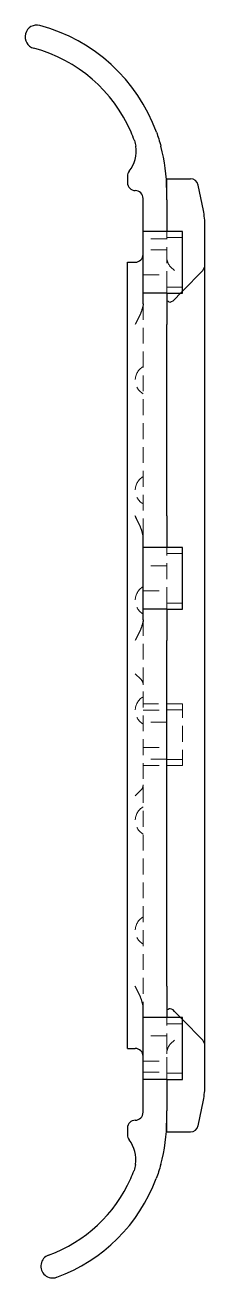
# Model space of a CAD drawing. Header units: millimetres. Extents: x 61 to 230, y 7 to 165.
# Drawn here: x 215.8 to 230.2, y 7 to 107 of the extents above.
import ezdxf

# ---------------------------------------------------------------- set-up
doc = ezdxf.new("R2010")
doc.units = ezdxf.units.MM
doc.linetypes.add('HIDDEN', pattern=[1.905, 1.27, -0.635])

msp = doc.modelspace()

# ---------------------------------------------------------------- linework, layer by layer
at = {"color": 7, "linetype": 'Continuous', "lineweight": 25}
for p, q in [((223.988, 94.946), (223.988, 94.42)), ((227.093, 94.734), (229.027, 94.734)), ((230.047, 92.205), (229.643, 94.229)), ((225.243, 93.042), (225.243, 93.165)), ((225.243, 90.532), (225.243, 93.042)), ((227.126, 93.042), (227.126, 93.792)), ((227.126, 93.042), (227.126, 90.532)), ((225.243, 85.6), (225.243, 90.532)), ((227.126, 90.532), (225.243, 90.532)), ((228.381, 90.532), (227.126, 90.532)), ((228.381, 85.6), (228.381, 90.532)), ((230.169, 87.856), (230.169, 90.975)), ((223.988, 25.317), (223.988, 88.066)), ((223.988, 88.066), (224.616, 88.066)), ((229.991, 87.412), (228.381, 85.752)), ((230.169, 25.528), (230.169, 87.856)), ((227.126, 85.6), (225.243, 85.6)), ((225.243, 84.751), (225.243, 85.6)), ((227.126, 85.6), (228.381, 85.6)), ((227.126, 85.6), (227.126, 83.09)), ((228.234, 85.6), (227.753, 85.105)), ((227.126, 67.817), (227.126, 83.09)), ((227.126, 67.817), (227.126, 65.307)), ((225.243, 65.307), (225.243, 66.157)), ((225.243, 60.375), (225.243, 65.307)), ((227.126, 65.307), (225.243, 65.307)), ((228.381, 65.307), (227.126, 65.307)), ((228.381, 60.375), (228.381, 65.307)), ((227.126, 60.375), (225.243, 60.375)), ((225.243, 59.525), (225.243, 60.375)), ((227.126, 60.375), (228.381, 60.375)), ((227.126, 60.375), (227.126, 57.865)), ((227.126, 30.293), (227.126, 57.865)), ((227.126, 30.293), (227.126, 27.783)), ((225.243, 27.783), (225.243, 28.633)), ((227.753, 28.278), (228.234, 27.783)), ((225.243, 22.851), (225.243, 27.783)), ((227.126, 27.783), (225.243, 27.783)), ((228.381, 27.783), (227.126, 27.783)), ((228.381, 22.851), (228.381, 27.783)), ((228.381, 27.631), (229.991, 25.972)), ((223.988, 25.317), (224.616, 25.317)), ((230.169, 22.409), (230.169, 25.528)), ((227.126, 22.851), (225.243, 22.851)), ((225.243, 20.341), (225.243, 22.851)), ((227.126, 22.851), (228.381, 22.851)), ((227.126, 22.851), (227.126, 20.341)), ((229.643, 19.154), (230.047, 21.178)), ((225.243, 20.219), (225.243, 20.341)), ((227.126, 19.591), (227.126, 20.341)), ((223.988, 18.964), (223.988, 18.413)), ((227.093, 18.65), (229.027, 18.65))]:
    msp.add_line(p, q, dxfattribs=at)
at = {"color": 7, "linetype": 'HIDDEN', "lineweight": 18}
for p, q in [((227.126, 93.792), (227.126, 94.734)), ((227.126, 90.532), (227.126, 90.043)), ((227.126, 86.09), (227.126, 90.043)), ((228.381, 90.043), (227.126, 90.043)), ((227.126, 89.949), (225.243, 89.949)), ((227.126, 89.07), (225.243, 89.07)), ((225.243, 87.062), (227.126, 87.062)), ((227.126, 86.09), (227.126, 85.6)), ((227.126, 86.09), (228.381, 86.09)), ((228.381, 85.752), (228.234, 85.6)), ((225.243, 84.751), (225.243, 66.157)), ((227.126, 65.307), (227.126, 64.818)), ((227.126, 60.865), (227.126, 64.818)), ((228.381, 64.818), (227.126, 64.818)), ((227.126, 63.845), (225.243, 63.845)), ((225.243, 61.837), (227.126, 61.837)), ((227.126, 60.865), (227.126, 60.375)), ((227.126, 60.865), (228.381, 60.865)), ((225.243, 59.525), (225.243, 28.633)), ((224.616, 55.226), (225.059, 54.782)), ((228.381, 52.82), (225.243, 52.82)), ((225.243, 52.312), (227.126, 52.312)), ((228.381, 52.331), (227.126, 52.331)), ((228.381, 47.888), (228.381, 52.82)), ((227.126, 51.358), (225.243, 51.358)), ((225.243, 49.35), (227.126, 49.35)), ((227.126, 48.396), (225.243, 48.396)), ((227.126, 48.377), (228.381, 48.377)), ((225.243, 47.888), (228.381, 47.888)), ((224.616, 45.482), (225.059, 45.926)), ((227.126, 27.783), (227.126, 27.294)), ((227.126, 23.34), (227.126, 27.294)), ((228.381, 27.294), (227.126, 27.294)), ((228.234, 27.783), (228.381, 27.631)), ((227.126, 26.321), (225.243, 26.321)), ((225.243, 24.313), (227.126, 24.313)), ((225.243, 23.435), (227.126, 23.435)), ((227.126, 23.34), (227.126, 22.851)), ((227.126, 23.34), (228.381, 23.34)), ((227.126, 18.65), (227.126, 19.591))]:
    msp.add_line(p, q, dxfattribs=at)
at = {"color": 7, "linetype": 'Continuous', "lineweight": 25}
for centre, radius, start, end in [((216.772, 106.059), 0.941, 75, 255), ((213.485, 93.792), 13.64, 19.95333, 75), ((213.485, 93.792), 11.758, 23.32152, 75), ((222.185, 96.93), 2.51, 320.78815, 9.10156), ((213.485, 93.792), 13.64, 0, 15.01784), ((224.616, 94.946), 0.627, 140.78815, 180), ((224.616, 94.42), 0.627, 180, 270), ((229.027, 94.106), 0.627, 11.30993, 90), ((224.616, 93.165), 0.627, 0, 90), ((223.894, 90.975), 6.275, 0, 11.30993), ((224.616, 88.694), 0.627, 270, 0), ((224.616, 24.69), 0.627, 0, 90), ((223.894, 22.409), 6.275, 348.69007, 0), ((224.616, 20.219), 0.627, 270, 0), ((224.616, 18.964), 0.627, 90, 180), ((213.787, 19.591), 13.339, 344.6344, 0), ((229.027, 19.277), 0.627, 270, 348.69007), ((224.616, 18.413), 0.627, 180, 218.63881), ((222.165, 16.454), 2.51, 350.89844, 38.63881), ((213.787, 19.591), 11.456, 290, 336.02675), ((213.787, 19.591), 13.339, 290, 339.57575), ((218.027, 7.941), 0.941, 110, 290)]:
    msp.add_arc(centre, radius, start, end, dxfattribs=at)
at = {"color": 7, "linetype": 'HIDDEN', "lineweight": 18}
for centre, radius, start, end in [((225.871, 78.654), 1.255, 120, 240), ((225.871, 69.869), 1.255, 120, 240), ((225.871, 61.084), 1.255, 120, 240), ((224.616, 54.339), 0.627, 0, 45), ((225.871, 52.299), 1.255, 120, 240), ((224.616, 46.369), 0.627, 315, 0), ((225.871, 43.514), 1.255, 120, 240), ((225.871, 34.729), 1.255, 120, 240)]:
    msp.add_arc(centre, radius, start, end, dxfattribs=at)
for centre, major_axis, ratio, start_param, end_param in [((227.753, 88.483), (0, -0.887), 0.707107, 4.712389, 5.497787), ((227.753, 87.856), (-0.58, 0.58), 0.414214, 1.178097, 1.963495), ((227.753, 24.9), (0, 0.887), 0.707107, 0.785398, 1.570796), ((227.753, 25.528), (0.58, 0.58), 0.414214, 1.178097, 1.963495)]:
    msp.add_ellipse(centre, major_axis=major_axis, ratio=ratio, start_param=start_param, end_param=end_param, dxfattribs=at)
at = {"color": 7, "linetype": 'Continuous', "lineweight": 25}
for centre, major_axis, ratio, start_param, end_param in [((229.56, 87.856), (0, 0.627), 0.97, 3.926991, 4.712389), ((227.753, 85.091), (0.627, 0), 0.414214, 3.141593, 3.911764), ((227.753, 85.993), (0.448, 1.083), 0.405254, 3.137134, 3.93776), ((227.753, 28.292), (0.627, 0), 0.414214, 2.371422, 3.141593), ((227.753, 27.391), (-0.448, 1.083), 0.405254, 5.487018, 6.287644), ((229.56, 25.528), (0, 0.627), 0.97, 4.712389, 5.497787)]:
    msp.add_ellipse(centre, major_axis=major_axis, ratio=ratio, start_param=start_param, end_param=end_param, dxfattribs=at)
for points in [[(224.546, 97.781), (224.462, 98.015), (224.373, 98.237), (224.283, 98.447)], [(224.546, 97.781), (224.599, 97.635), (224.638, 97.483), (224.663, 97.327)], [(224.643, 16.057), (224.617, 15.89), (224.574, 15.729), (224.516, 15.574)], [(224.255, 14.936), (224.345, 15.138), (224.432, 15.35), (224.516, 15.574)]]:
    msp.add_open_spline(points, degree=3, dxfattribs=at)
for points, knots in [([(226.307, 98.447), (226.37, 98.274), (226.431, 98.093), (226.55, 97.719), (226.607, 97.524), (226.66, 97.327)], [0, 0, 0, 0, 0.5, 0.5, 1, 1, 1, 1]), ([(225.243, 84.751), (225.243, 84.628), (225.217, 84.499), (225.137, 84.227), (225.084, 84.09), (224.906, 83.67), (224.76, 83.378), (224.616, 83.09)], [0, 0, 0, 0, 0.25, 0.25, 0.5, 0.5, 1, 1, 1, 1]), ([(225.243, 66.157), (225.243, 66.279), (225.217, 66.408), (225.137, 66.68), (225.084, 66.818), (224.906, 67.238), (224.76, 67.529), (224.616, 67.817)], [0, 0, 0, 0, 0.25, 0.25, 0.5, 0.5, 1, 1, 1, 1]), ([(225.243, 59.525), (225.243, 59.403), (225.217, 59.274), (225.137, 59.002), (225.084, 58.865), (224.906, 58.444), (224.76, 58.153), (224.616, 57.865)], [0, 0, 0, 0, 0.25, 0.25, 0.5, 0.5, 1, 1, 1, 1]), ([(225.243, 28.633), (225.243, 28.755), (225.217, 28.884), (225.137, 29.156), (225.084, 29.294), (224.906, 29.714), (224.76, 30.005), (224.616, 30.293)], [0, 0, 0, 0, 0.25, 0.25, 0.5, 0.5, 1, 1, 1, 1]), ([(226.649, 16.057), (226.595, 15.86), (226.537, 15.668), (226.416, 15.293), (226.352, 15.11), (226.287, 14.936)], [0, 0, 0, 0, 0.5, 0.5, 1, 1, 1, 1])]:
    msp.add_open_spline(points, degree=3, knots=knots, dxfattribs=at)

doc.saveas('drawing.dxf')
